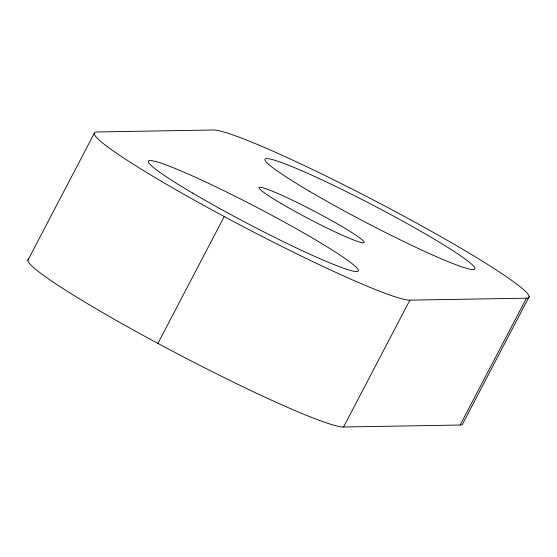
<?xml version="1.0" encoding="UTF-8"?>
<svg xmlns="http://www.w3.org/2000/svg" width="557" height="557" viewBox="0 0 557 557"><rect width="100%" height="100%" fill="white"/><g stroke="black" fill="none" stroke-linecap="round" stroke-linejoin="round"><path stroke-width="0.84" d="M27.85 260.321L94.168 133.457M157.903 343.404L224.227 216.548A179.493 14.085 27.6 0 1 96.862 131.967L213.442 129.997A179.493 14.085 27.6 0 1 399.097 213.596A179.493 14.085 27.6 0 1 526.462 298.176L460.138 425.033L343.558 427.003A179.493 14.085 27.6 0 1 164.969 347.185A179.493 14.085 27.6 0 1 28.553 259.214M343.558 427.003L409.882 300.139L526.462 298.176M529.15 296.679L462.832 423.543A179.493 14.085 27.6 0 1 460.138 425.033M409.882 300.139A179.493 14.085 27.6 0 1 224.227 216.548M309.093 191.065A118.467 9.295 27.6 0 0 474.557 269.33A118.467 9.295 27.6 0 0 326.2 181.867A118.467 9.295 27.6 0 0 309.093 191.065M192.513 193.028A118.467 9.295 27.6 0 0 357.977 271.301A118.467 9.295 27.6 0 0 209.62 183.831A118.467 9.295 27.6 0 0 192.513 193.028M281.229 203.556A59.23 4.644 27.6 0 0 363.965 242.692A59.23 4.644 27.6 0 0 289.786 198.96A59.23 4.644 27.6 0 0 281.229 203.556"/></g></svg>
